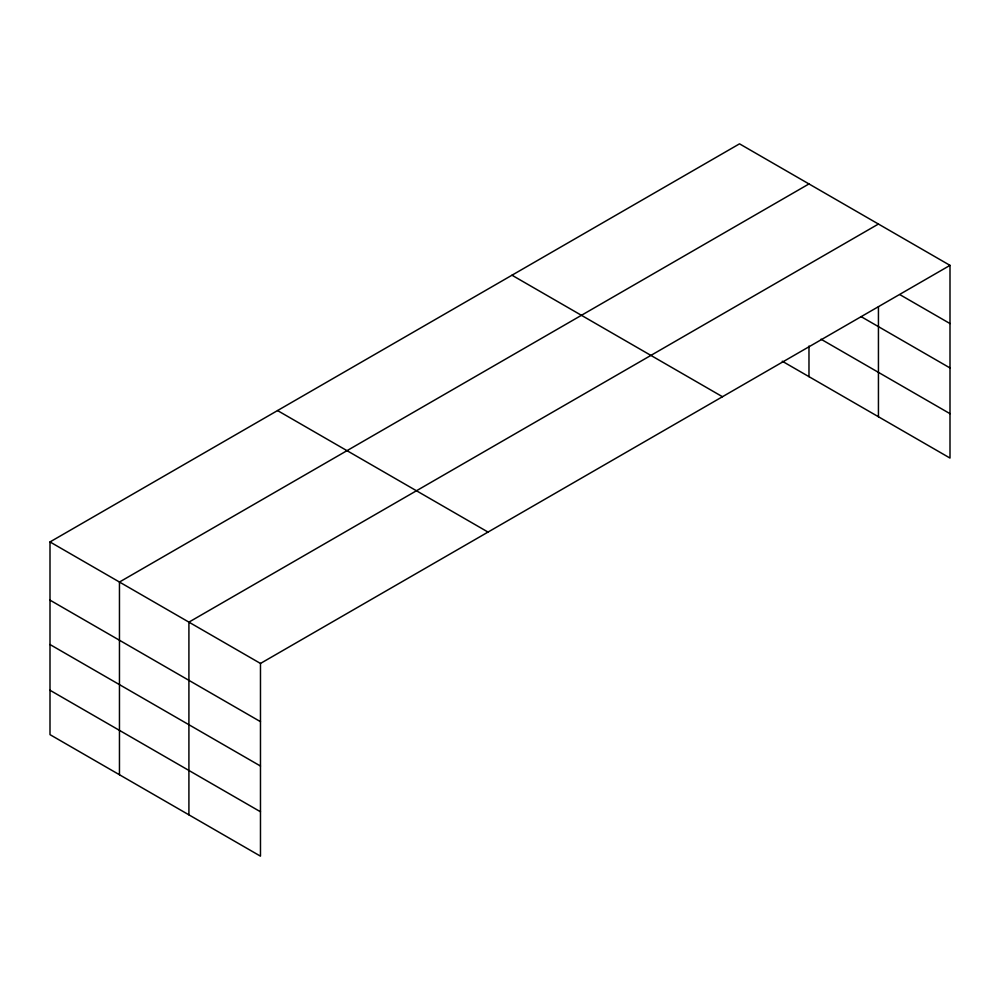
<?xml version="1.0" encoding="UTF-8"?>
<svg xmlns="http://www.w3.org/2000/svg" width="1000" height="1000" viewBox="0 0 1000 1000"><rect width="100%" height="100%" fill="white"/><g stroke="black" fill="none" stroke-linecap="round" stroke-linejoin="round"><path stroke-width="1.5" d="M878.438 306.737L878.438 416.75M782.262 361.225L950 458.062L950 265.363L739.525 143.837L50 541.938L50 734.638L260.475 856.162L260.475 663.45L50 541.938M808.975 183.938L119.462 582.038L119.462 774.737M878.438 224.037L188.912 622.137L188.912 814.85M260.475 663.45L950 265.363M900.037 294.725L950 323.562M861.075 316.613L950 367.95M821 339.2L950 413.675M511.975 275.212L722.463 396.725M277.538 410.562L488.025 532.075M50 600.138L260.475 721.663M50 644.525L260.475 766.038M50 690.263L260.475 811.775M808.975 346.037L808.975 376.65"/></g></svg>
